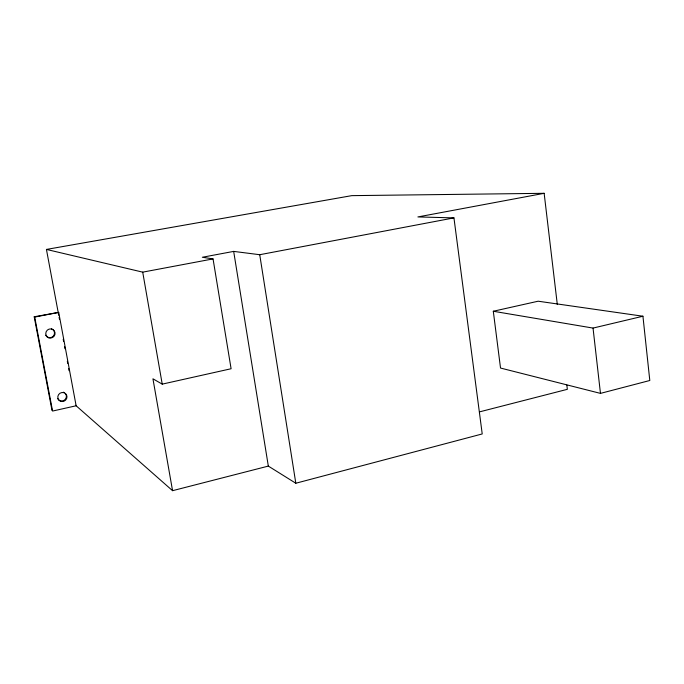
<?xml version="1.0" encoding="UTF-8"?>
<svg xmlns="http://www.w3.org/2000/svg" width="684" height="684" viewBox="0 0 684 684"><rect width="100%" height="100%" fill="white"/><g stroke="black" fill="none" stroke-linecap="round" stroke-linejoin="round"><path stroke-width="1.03" d="M75.531 405.244L172.556 490.684L268.325 466.095L295.813 483.237L482.22 433.947L453.945 217.888L417.898 216.931L544.148 193.315L557.315 304.568M600.466 393.386L649.8 380.501L642.934 316.23L538.171 301.208L493.301 311.254L500.526 368.052L600.466 393.386L593.037 328.081L493.301 311.254M479.604 411.853L567.335 389.324L566.839 385.083M593.037 328.081L642.934 316.23M172.556 490.684L152.942 378.808L162.228 384.134L231.098 368.744L213.049 258.911L202.353 257.252L233.672 251.396L259.732 254.713L453.945 217.888M34.2 316.769L58.704 312.391L76.138 405.774L52.574 411.058L34.704 317.077L34.2 316.769L52.027 410.511M34.704 317.077L58.704 312.391M58.721 315.238L46.435 249.429L142.717 272.147L213.049 258.911M46.435 249.429L351.773 195.641L544.148 193.315M59.115 317.333L59.499 319.419M63.219 339.307L63.603 341.401M64.587 346.634L64.971 348.729M67.323 361.289L67.707 363.384M68.691 368.616L69.075 370.702M142.717 272.147L162.228 384.134M233.672 251.396L268.325 466.095M259.732 254.713L295.813 483.237M51.437 328.807A4.668 4.549 -25.4 0 1 53.326 336.135A4.668 4.549 -25.4 0 1 45.683 335.186M65.313 393.445A4.651 4.446 -33.9 0 1 64.305 400.183A4.651 4.446 -33.9 0 1 57.67 398.601M63.355 392.197A4.651 4.446 -33.9 0 1 64.424 392.684M48.863 337.836A4.677 4.566 -25.7 0 0 55.002 332.569A4.677 4.566 -25.7 0 0 47.401 330.056A4.677 4.566 -25.7 0 0 48.863 337.836M62.013 401.534A4.66 4.463 -34 0 0 66.545 394.907A4.66 4.463 -34 0 0 58.602 394.6A4.66 4.463 -34 0 0 62.013 401.534"/></g></svg>
